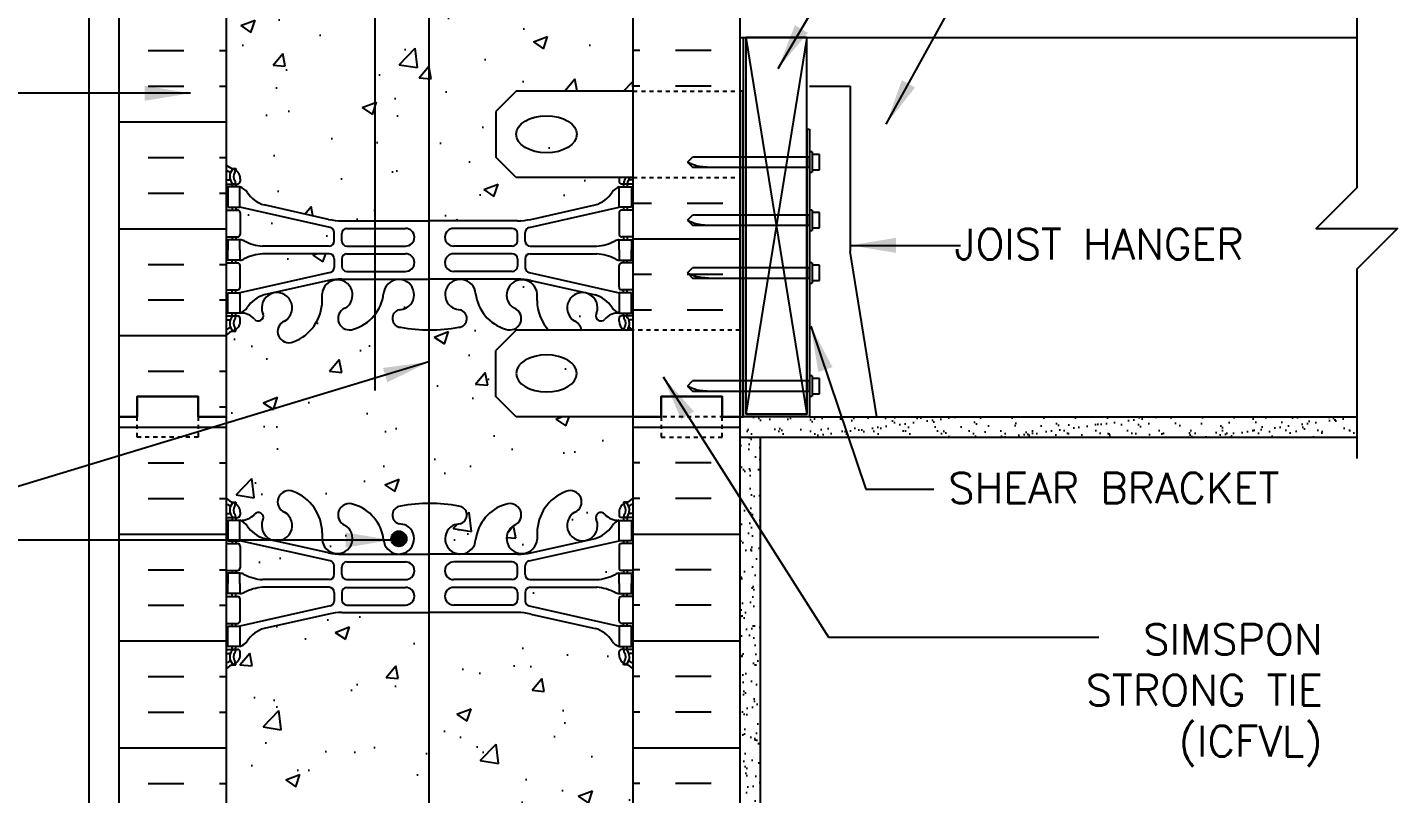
# Model space of a CAD drawing. Header units: inches. Extents: x 100.8 to 151.3, y -9.8 to 56.6.
# Drawn here: x 117.64 to 151.3, y 19.39 to 38.21 of the extents above; entities that cross this region are included whole.
import ezdxf
from ezdxf.enums import TextEntityAlignment as Align

# ---------------------------------------------------------------- set-up
doc = ezdxf.new("R2010")
doc.units = ezdxf.units.IN
doc.header["$LTSCALE"] = 0.5
doc.header["$MEASUREMENT"] = 0
doc.linetypes.add('DASHED2', pattern=[0.375, 0.25, -0.125])
doc.linetypes.add('HIDDEN2', pattern=[0.1875, 0.125, -0.0625])
for name, color, linetype in [('HATCH', 12, 'Continuous'), ('line25', 2, 'Continuous'), ('LINE3', 3, 'Continuous'), ('LINE50', 5, 'Continuous'), ('LINE9', 9, 'Continuous'), ('TEXT', 4, 'Continuous'), ('Web_Edge', 9, 'Continuous')]:
    doc.layers.add(name, color=color, linetype=linetype)
doc.styles.add('DIM', font='romans.shx', dxfattribs={"width": 0.7})
doc.styles.add('ROMANS', font='romans.shx', dxfattribs={"height": 1.125})
doc.dimstyles.new('ext_12', dxfattribs={"dimscale": 12, "dimtxt": 0.09375, "dimasz": 0.09375, "dimexe": 0.09375, "dimexo": 0.0625, "dimgap": 0.0625, "dimtad": 1, "dimdec": 1, "dimzin": 3, "dimdsep": 46, "dimlunit": 4, "dimtxsty": 'DIM', "dimcen": 0.09, "dimdle": 0.09375, "dimclrt": 4, "dimadec": 0, "dimazin": 0, "dimtfac": 1, "dimtdec": 1, "dimtmove": 2, "dimatfit": 3, "dimfxl": 1, "dimfrac": 2, "dimtolj": 1, "dimtzin": 0, "dimarcsym": 0})
pattern_1 = [(37.5, (77.84804, 9.39418), (-0.0157483, 0.481706), [0, -0.38, 0, -0.425, 0, -0.40625]), (7.5, (77.84804, 9.3942), (0.442444, 0.7055365), [0, -0.205, 0, -0.3425, 0, -0.13125]), (327.5, (77.54054, 9.39418), (0.7785355, 0.0014148), [0, -0.125, 0, -0.45, 0, -0.5875]), (317.5, (77.54054, 9.3942), (0.7515317, 0.219419), [0, -0.0625, 0, -0.295, 0, -0.3375])]

msp = doc.modelspace()

# ---------------------------------------------------------------- hatches: boundary and pattern name
at = {"layer": 'HATCH'}
h = msp.add_hatch(dxfattribs=at)
h.set_pattern_fill('AR-CONC', color=256, scale=0.5)
h.paths.add_polyline_path([(132.524, 55.648), (128.399, 55.648), (127.399, 54.648), (127.399, 56.648), (126.399, 55.648), (122.524, 55.648), (122.524, 52.841, 0.088416), (122.67, 52.743), (122.76, 52.743), (122.76, 52.702, -0.249069), (122.87, 52.494), (122.87, 52.427, -0.414214), (122.808, 52.364), (122.76, 52.364), (122.76, 52.294), (122.865, 52.294, -0.155529), (123.041, 52.16, 0.180914), (123.458, 51.849), (125.039, 51.496, 0.054974), (125.366, 51.46), (127.524, 51.46), (129.682, 51.46, 0.054974), (130.009, 51.496), (131.59, 51.849, 0.180914), (132.007, 52.16, -0.155529), (132.183, 52.294), (132.288, 52.294), (132.288, 52.364), (132.241, 52.364, -0.414214), (132.178, 52.427), (132.178, 52.494, -0.249069), (132.288, 52.702), (132.288, 52.743), (132.378, 52.743, 0.08841), (132.524, 52.841)])
h.paths.add_polyline_path([(132.524, 48.648, 0.08841), (132.378, 48.746), (132.288, 48.746), (132.288, 48.787, -0.249069), (132.178, 48.994), (132.178, 49.062, -0.414214), (132.241, 49.124), (132.288, 49.124), (132.288, 49.194), (132.183, 49.194, 0.231736), (131.825, 49.043, -0.8344), (131.614, 49.169), (131.626, 49.19, 2.155404), (131.087, 48.996, -1), (130.873, 48.485, -0.311223), (130.164, 49.501), (130.165, 49.666, 1.661382), (129.604, 49.313, -1), (129.39, 48.802, -0.30095), (128.654, 49.674, 1.661382), (128.093, 49.322, 0.055617), (128.272, 49.276, -0.843243), (128.238, 48.844, -0.047544), (127.524, 48.779, -0.047544), (126.81, 48.844, -0.843243), (126.776, 49.276, 0.055617), (126.955, 49.322, 1.661382), (126.394, 49.674, -0.30095), (125.658, 48.802, -1), (125.444, 49.313, 1.661382), (124.883, 49.666), (124.884, 49.501, -0.311223), (124.175, 48.485, -1), (123.961, 48.996, 2.155404), (123.423, 49.19), (123.434, 49.169, -0.834375), (123.223, 49.043, 0.23174), (122.865, 49.194), (122.76, 49.194), (122.76, 49.124), (122.808, 49.124, -0.414214), (122.87, 49.062), (122.87, 48.994, -0.249069), (122.76, 48.787), (122.76, 48.746), (122.67, 48.746, 0.088416), (122.524, 48.648), (122.524, 46.648, -0.520567), (122.755, 46.648, -0.520567), (122.876, 46.648, -0.520567), (123.059, 46.648, -0.520567), (123.164, 46.648, -0.520567), (123.374, 46.648, -0.520567), (123.5, 46.648, -0.520567), (123.626, 46.648, -0.520567), (123.836, 46.648, -0.520567), (124.046, 46.648, -0.520567), (124.166, 46.648, -0.520567), (124.392, 46.648, -0.520567), (124.486, 46.648, -0.520567), (124.675, 46.648, -0.520567), (124.953, 46.648, -0.520567), (125.163, 46.648, -0.520567), (125.362, 46.648, -0.520567), (125.609, 46.648, -0.520567), (125.719, 46.648, -0.520567), (126.025, 46.648, -0.520567), (126.13, 46.648, -0.520567), (126.246, 46.648, -0.520567), (126.366, 46.648, -0.520567), (126.456, 46.648, -0.520567), (126.571, 46.648, -0.520567), (126.749, 46.648, -0.520567), (126.896, 46.648, -0.520567), (127.048, 46.648, -0.520567), (127.206, 46.648, -0.520567), (127.306, 46.648, -0.520567), (127.484, 46.648, -0.520567), (127.704, 46.648, -0.520567), (127.898, 46.648, -0.520567), (128.103, 46.648, -0.520567), (128.203, 46.69, -0.520567), (128.334, 46.69, -0.520567), (128.423, 46.69, -0.520567), (128.506, 46.69, -0.520567), (128.589, 46.69, -0.520567), (128.678, 46.69, -0.520567), (128.809, 46.69, -0.520567), (128.909, 46.648, -0.520567), (129.114, 46.648, -0.520567), (129.308, 46.648, -0.520567), (129.528, 46.648, -0.520567), (129.706, 46.648, -0.520567), (129.806, 46.648, -0.520567), (129.963, 46.648, -0.520567), (130.116, 46.648, -0.520567), (130.263, 46.648, -0.520567), (130.441, 46.648, -0.272614), (130.506, 46.678, -0.272614), (130.571, 46.648, -0.520567), (130.749, 46.648, -0.520567), (130.896, 46.648, -0.520567), (131.048, 46.648, -0.520567), (131.206, 46.648, -0.520567), (131.306, 46.648, -0.520567), (131.484, 46.648, -0.520567), (131.704, 46.648, -0.520567), (131.898, 46.648, -0.520567), (132.103, 46.648, -0.520567), (132.203, 46.69, -0.520567), (132.334, 46.69, -0.520567), (132.423, 46.69, -0.666566), (132.524, 46.662)])
h.paths.add_polyline_path([(132.524, 46.648), (132.524, 46.662, 0.666566), (132.423, 46.69, 0.520567), (132.334, 46.69, 0.520567), (132.203, 46.69, 0.520567), (132.103, 46.648, 0.520567), (131.898, 46.648, 0.520567), (131.704, 46.648, 0.520567), (131.484, 46.648, 0.520567), (131.306, 46.648, 0.520567), (131.206, 46.648, 0.520567), (131.048, 46.648, 0.520567), (130.896, 46.648, 0.520567), (130.749, 46.648, 0.520567), (130.571, 46.648, 0.272614), (130.506, 46.678, 0.272614), (130.441, 46.648, 0.520567), (130.263, 46.648, 0.520567), (130.116, 46.648, 0.520567), (129.963, 46.648, 0.520567), (129.806, 46.648, 0.520567), (129.706, 46.648, 0.520567), (129.528, 46.648, 0.520567), (129.308, 46.648, 0.520567), (129.114, 46.648, 0.520567), (128.909, 46.648, 0.520567), (128.809, 46.69, 0.520567), (128.678, 46.69, 0.520567), (128.589, 46.69, 0.520567), (128.506, 46.69, 0.520567), (128.423, 46.69, 0.520567), (128.334, 46.69, 0.520567), (128.203, 46.69, 0.520567), (128.103, 46.648, 0.520567), (127.898, 46.648, 0.520567), (127.704, 46.648, 0.520567), (127.484, 46.648, 0.520567), (127.306, 46.648, 0.520567), (127.206, 46.648, 0.520567), (127.048, 46.648, 0.520567), (126.896, 46.648, 0.520567), (126.749, 46.648, 0.520567), (126.571, 46.648, 0.520567), (126.456, 46.648, 0.520567), (126.366, 46.648, 0.520567), (126.246, 46.648, 0.520567), (126.13, 46.648, 0.520567), (126.025, 46.648, 0.520567), (125.719, 46.648, 0.520567), (125.609, 46.648, 0.520567), (125.362, 46.648, 0.520567), (125.163, 46.648, 0.520567), (124.953, 46.648, 0.520567), (124.675, 46.648, 0.520567), (124.486, 46.648, 0.520567), (124.392, 46.648, 0.520567), (124.166, 46.648, 0.520567), (124.046, 46.648, 0.520567), (123.836, 46.648, 0.520567), (123.626, 46.648, 0.520567), (123.5, 46.648, 0.520567), (123.374, 46.648, 0.520567), (123.164, 46.648, 0.520567), (123.059, 46.648, 0.520567), (122.876, 46.648, 0.520567), (122.755, 46.648, 0.520567), (122.524, 46.648), (122.524, 44.648, 0.088416), (122.67, 44.551), (122.76, 44.551), (122.76, 44.509, -0.249069), (122.87, 44.302), (122.87, 44.235, -0.414214), (122.808, 44.172), (122.76, 44.172), (122.76, 44.102), (122.865, 44.102, 0.231736), (123.223, 44.253, -0.8344), (123.434, 44.128), (123.423, 44.106, 2.155404), (123.961, 44.301, -1), (124.175, 44.812, -0.311223), (124.884, 43.796), (124.883, 43.631, 1.661382), (125.444, 43.984, -1), (125.658, 44.495, -0.30095), (126.394, 43.622, 1.661382), (126.955, 43.975, 0.055617), (126.776, 44.021, -0.843243), (126.81, 44.453, -0.047544), (127.524, 44.518, -0.047544), (128.238, 44.453, -0.843243), (128.272, 44.021, 0.055617), (128.093, 43.975, 1.661382), (128.654, 43.622, -0.30095), (129.39, 44.495, -1), (129.604, 43.984, 1.661382), (130.165, 43.631), (130.164, 43.796, -0.311223), (130.873, 44.812, -1), (131.087, 44.301, 2.155404), (131.626, 44.106), (131.614, 44.128, -0.834375), (131.825, 44.253, 0.23174), (132.183, 44.102), (132.288, 44.102), (132.288, 44.172), (132.241, 44.172, -0.414214), (132.178, 44.235), (132.178, 44.302, -0.249069), (132.288, 44.509), (132.288, 44.551), (132.378, 44.551, 0.08841), (132.524, 44.648)])
h.paths.add_polyline_path([(132.524, 40.456, 0.08841), (132.378, 40.553), (132.288, 40.553), (132.288, 40.595, -0.249069), (132.178, 40.802), (132.178, 40.87, -0.414214), (132.241, 40.932), (132.288, 40.932), (132.288, 41.002), (132.183, 41.002, -0.155529), (132.007, 41.136, 0.180914), (131.59, 41.448), (130.009, 41.801, 0.054974), (129.682, 41.837), (127.524, 41.837), (125.366, 41.837, 0.054974), (125.039, 41.801), (123.458, 41.448, 0.180914), (123.041, 41.136, -0.155529), (122.865, 41.002), (122.76, 41.002), (122.76, 40.932), (122.808, 40.932, -0.414214), (122.87, 40.87), (122.87, 40.802, -0.249069), (122.76, 40.595), (122.76, 40.553), (122.67, 40.553, 0.088416), (122.524, 40.456), (122.524, 34.841, 0.088416), (122.67, 34.743), (122.76, 34.743), (122.76, 34.702, -0.249069), (122.87, 34.494), (122.87, 34.427, -0.414214), (122.808, 34.364), (122.76, 34.364), (122.76, 34.294), (122.865, 34.294, -0.155529), (123.041, 34.16, 0.180914), (123.458, 33.849), (125.039, 33.496, 0.054974), (125.366, 33.46), (127.524, 33.46), (129.682, 33.46, 0.054974), (130.009, 33.496), (131.59, 33.849, 0.180914), (132.007, 34.16, -0.155529), (132.183, 34.294), (132.288, 34.294), (132.288, 34.364), (132.241, 34.364, -0.414214), (132.178, 34.427), (132.178, 34.494, -0.028911), (132.18, 34.523), (129.649, 34.523), (129.149, 35.023), (129.149, 36.148), (129.649, 36.648), (132.524, 36.648)])
edge = h.paths.add_edge_path(flags=17)
edge.add_ellipse((130.395, 35.586), major_axis=(-0.746, 0), ratio=0.610344, start_angle=0, end_angle=360)
h.paths.add_polyline_path([(131.087, 30.996, -0.270238), (131.255, 30.773), (132.288, 30.773), (132.288, 30.787, -0.249069), (132.178, 30.994), (132.178, 31.062, -0.414214), (132.241, 31.124), (132.288, 31.124), (132.288, 31.194), (132.183, 31.194, 0.231736), (131.825, 31.043, -0.8344), (131.614, 31.169), (131.626, 31.19, 2.155404)], flags=17)
h.paths.add_polyline_path([(129.149, 30.273), (129.649, 30.773), (130.448, 30.773, -0.184932), (130.164, 31.501), (130.165, 31.666, 1.661382), (129.604, 31.313, -1), (129.39, 30.802, -0.30095), (128.654, 31.674, 1.661382), (128.093, 31.322, 0.055617), (128.272, 31.276, -0.843243), (128.238, 30.844, -0.047544), (127.524, 30.779, -0.047544), (126.81, 30.844, -0.843243), (126.776, 31.276, 0.055617), (126.955, 31.322, 1.661382), (126.394, 31.674, -0.30095), (125.658, 30.802, -1), (125.444, 31.313, 1.661382), (124.883, 31.666), (124.884, 31.501, -0.311223), (124.175, 30.485, -1), (123.961, 30.996, 2.155404), (123.423, 31.19), (123.434, 31.169, -0.834375), (123.223, 31.043, 0.23174), (122.865, 31.194), (122.76, 31.194), (122.76, 31.124), (122.808, 31.124, -0.414214), (122.87, 31.062), (122.87, 30.994, -0.249069), (122.76, 30.787), (122.76, 30.746), (122.67, 30.746, 0.088416), (122.524, 30.648), (122.524, 28.648), (122.524, 26.648, 0.088416), (122.67, 26.551), (122.76, 26.551), (122.76, 26.509, -0.249069), (122.87, 26.302), (122.87, 26.235, -0.414214), (122.808, 26.172), (122.76, 26.172), (122.76, 26.102), (122.865, 26.102, 0.231736), (123.223, 26.253, -0.8344), (123.434, 26.128), (123.423, 26.106, 2.155404), (123.961, 26.301, -1), (124.175, 26.812, -0.311223), (124.884, 25.796), (124.883, 25.631, 1.661382), (125.444, 25.984, -1), (125.658, 26.495, -0.30095), (126.394, 25.622, 1.661382), (126.955, 25.975, 0.055617), (126.776, 26.021, -0.843243), (126.81, 26.453, -0.047544), (127.524, 26.518, -0.047544), (128.238, 26.453, -0.843243), (128.272, 26.021, 0.055617), (128.093, 25.975, 1.661382), (128.654, 25.622, -0.30095), (129.39, 26.495, -1), (129.604, 25.984, 1.661382), (130.165, 25.631), (130.164, 25.796, -0.311223), (130.873, 26.812, -1), (131.087, 26.301, 2.155404), (131.626, 26.106), (131.614, 26.128, -0.834375), (131.825, 26.253, 0.23174), (132.183, 26.102), (132.288, 26.102), (132.288, 26.172), (132.241, 26.172, -0.414214), (132.178, 26.235), (132.178, 26.302, -0.249069), (132.288, 26.509), (132.288, 26.551), (132.378, 26.551, 0.08841), (132.524, 26.648), (132.524, 28.648), (129.649, 28.648), (129.149, 29.148)])
edge = h.paths.add_edge_path(flags=17)
edge.add_ellipse((130.395, 29.711), major_axis=(-0.746, 0), ratio=0.610344, start_angle=0, end_angle=360, ccw=False)
h.paths.add_polyline_path([(132.524, 22.456, 0.08841), (132.378, 22.553), (132.288, 22.553), (132.288, 22.595, -0.249069), (132.178, 22.802), (132.178, 22.87, -0.414214), (132.241, 22.932), (132.288, 22.932), (132.288, 23.002), (132.183, 23.002, -0.155529), (132.007, 23.136, 0.180914), (131.59, 23.448), (130.009, 23.801, 0.054974), (129.682, 23.837), (127.524, 23.837), (125.366, 23.837, 0.054974), (125.039, 23.801), (123.458, 23.448, 0.180914), (123.041, 23.136, -0.155529), (122.865, 23.002), (122.76, 23.002), (122.76, 22.932), (122.808, 22.932, -0.414214), (122.87, 22.87), (122.87, 22.802, -0.249069), (122.76, 22.595), (122.76, 22.553), (122.67, 22.553, 0.088416), (122.524, 22.456), (122.524, 16.841, 0.088416), (122.67, 16.743), (122.76, 16.743), (122.76, 16.702, -0.249069), (122.87, 16.494), (122.87, 16.427, -0.414214), (122.808, 16.364), (122.76, 16.364), (122.76, 16.294), (122.865, 16.294, -0.155529), (123.041, 16.16, 0.180914), (123.458, 15.849), (125.039, 15.496, 0.054974), (125.366, 15.46), (127.524, 15.46), (129.682, 15.46, 0.054974), (130.009, 15.496), (131.59, 15.849, 0.180914), (132.007, 16.16, -0.155529), (132.183, 16.294), (132.288, 16.294), (132.288, 16.364), (132.241, 16.364, -0.414214), (132.178, 16.427), (132.178, 16.494, -0.249069), (132.288, 16.702), (132.288, 16.743), (132.378, 16.743, 0.08841), (132.524, 16.841)])
h.paths.add_polyline_path([(132.524, 12.648, 0.08841), (132.378, 12.746), (132.288, 12.746), (132.288, 12.787, -0.249069), (132.178, 12.994), (132.178, 13.062, -0.414214), (132.241, 13.124), (132.288, 13.124), (132.288, 13.194), (132.183, 13.194, 0.231736), (131.825, 13.043, -0.8344), (131.614, 13.169), (131.626, 13.19, 2.155404), (131.087, 12.996, -1), (130.873, 12.485, -0.311223), (130.164, 13.501), (130.165, 13.666, 1.661382), (129.604, 13.313, -1), (129.39, 12.802, -0.30095), (128.654, 13.674, 1.661382), (128.093, 13.322, 0.055617), (128.272, 13.276, -0.843243), (128.238, 12.844, -0.047544), (127.524, 12.779, -0.047544), (126.81, 12.844, -0.843243), (126.776, 13.276, 0.055617), (126.955, 13.322, 1.661382), (126.394, 13.674, -0.30095), (125.658, 12.802, -1), (125.444, 13.313, 1.661382), (124.883, 13.666), (124.884, 13.501, -0.311223), (124.175, 12.485, -1), (123.961, 12.996, 2.155404), (123.423, 13.19), (123.434, 13.169, -0.834375), (123.223, 13.043, 0.23174), (122.865, 13.194), (122.76, 13.194), (122.76, 13.124), (122.808, 13.124, -0.414214), (122.87, 13.062), (122.87, 12.994, -0.249069), (122.76, 12.787), (122.76, 12.746), (122.67, 12.746, 0.088416), (122.524, 12.648), (122.524, 10.648), (126.399, 10.648), (127.399, 11.648), (127.399, 10.648), (127.399, 9.648), (128.399, 10.648), (132.524, 10.648)])
h.paths.add_polyline_path([(132.241, 14.424), (132.288, 14.424), (132.288, 14.494), (132.191, 14.494, -0.134256), (132.079, 14.523, 0.100756), (131.63, 14.65), (129.993, 14.65, 0.414214), (129.868, 14.525), (129.868, 14.313, 0.351061), (129.965, 14.191), (132.183, 13.694), (132.288, 13.694), (132.288, 13.764), (132.241, 13.764, -0.414214), (132.178, 13.827), (132.178, 14.362, -0.414214)])
h.paths.add_polyline_path([(132.178, 15.662, -0.414214), (132.241, 15.724), (132.288, 15.724), (132.288, 15.794), (132.183, 15.794), (129.965, 15.298, 0.351061), (129.868, 15.176), (129.868, 14.964, 0.414214), (129.993, 14.839), (131.63, 14.839, 0.100756), (132.079, 14.966, -0.124673), (132.183, 14.994), (132.288, 14.994), (132.288, 15.064), (132.241, 15.064, -0.414214), (132.178, 15.127)])
h.paths.add_polyline_path([(125.18, 14.525, 0.414214), (125.055, 14.65), (123.418, 14.65, 0.100756), (122.969, 14.523, -0.124673), (122.865, 14.494), (122.76, 14.494), (122.76, 14.424), (122.808, 14.424, -0.414214), (122.87, 14.362), (122.87, 13.827, -0.414214), (122.808, 13.764), (122.76, 13.764), (122.76, 13.694), (122.865, 13.694), (125.083, 14.191, 0.351061), (125.18, 14.313)])
h.paths.add_polyline_path([(125.18, 15.176, 0.351061), (125.083, 15.298), (122.865, 15.794), (122.76, 15.794), (122.76, 15.724), (122.808, 15.724, -0.414214), (122.87, 15.662), (122.87, 15.127, -0.414214), (122.808, 15.064), (122.76, 15.064), (122.76, 14.994), (122.857, 14.994, -0.134256), (122.969, 14.966, 0.100756), (123.418, 14.839), (125.055, 14.839, 0.414214), (125.18, 14.964)])
h.paths.add_polyline_path([(125.18, 24.333, 0.414214), (125.055, 24.458), (123.418, 24.458, 0.100756), (122.969, 24.331, -0.124673), (122.865, 24.302), (122.76, 24.302), (122.76, 24.232), (122.808, 24.232, -0.414214), (122.87, 24.17), (122.87, 23.635, -0.414214), (122.808, 23.572), (122.76, 23.572), (122.76, 23.502), (122.865, 23.502), (125.083, 23.999, 0.351061), (125.18, 24.121)])
h.paths.add_polyline_path([(125.083, 25.106), (122.865, 25.602), (122.76, 25.602), (122.76, 25.532), (122.808, 25.532, -0.414214), (122.87, 25.47), (122.87, 24.935, -0.414214), (122.808, 24.872), (122.76, 24.872), (122.76, 24.802), (122.857, 24.802, -0.134256), (122.969, 24.774, 0.100756), (123.418, 24.646), (125.055, 24.646, 0.414214), (125.18, 24.771), (125.18, 24.984, 0.351061)])
h.paths.add_polyline_path([(132.241, 24.872, -0.414214), (132.178, 24.935), (132.178, 25.47, -0.414214), (132.241, 25.532), (132.288, 25.532), (132.288, 25.602), (132.183, 25.602), (129.965, 25.106, 0.351061), (129.868, 24.984), (129.868, 24.771, 0.414214), (129.993, 24.646), (131.63, 24.646, 0.100756), (132.079, 24.774, -0.124673), (132.183, 24.802), (132.288, 24.802), (132.288, 24.872)])
h.paths.add_polyline_path([(132.178, 24.17, -0.414214), (132.241, 24.232), (132.288, 24.232), (132.288, 24.302), (132.191, 24.302, -0.134256), (132.079, 24.331, 0.100756), (131.63, 24.458), (129.993, 24.458, 0.414214), (129.868, 24.333), (129.868, 24.121, 0.351061), (129.965, 23.999), (132.183, 23.502), (132.288, 23.502), (132.288, 23.572), (132.241, 23.572, -0.414214), (132.178, 23.635)])
h.paths.add_polyline_path([(125.18, 32.313), (125.18, 32.525, 0.414214), (125.055, 32.65), (123.418, 32.65, 0.100756), (122.969, 32.523, -0.124673), (122.865, 32.494), (122.76, 32.494), (122.76, 32.424), (122.808, 32.424, -0.414214), (122.87, 32.362), (122.87, 31.827, -0.414214), (122.808, 31.764), (122.76, 31.764), (122.76, 31.694), (122.865, 31.694), (125.083, 32.191, 0.351061)])
h.paths.add_polyline_path([(125.18, 33.176, 0.351061), (125.083, 33.298), (122.865, 33.794), (122.76, 33.794), (122.76, 33.724), (122.808, 33.724, -0.414214), (122.87, 33.662), (122.87, 33.127, -0.414214), (122.808, 33.064), (122.76, 33.064), (122.76, 32.994), (122.857, 32.994, -0.134256), (122.969, 32.966, 0.100756), (123.418, 32.839), (125.055, 32.839, 0.414214), (125.18, 32.964)])
h = msp.add_hatch(dxfattribs=at)
h.set_pattern_fill('INSUL', color=256, scale=7, style=0)
h.set_pattern_definition([(0, (-2803.6375, -368.3612), (0, 2.625), []), (0, (-2803.6375, -367.4862), (0, 2.625), [0.875, -0.875]), (0, (-2803.6375, -366.6112), (0, 2.625), [0.875, -0.875])])
h.paths.add_polyline_path([(119.899, 28.648), (120.337, 28.648), (120.337, 29.148), (121.837, 29.148), (121.837, 28.648), (122.524, 28.648), (122.524, 46.648), (121.837, 46.648), (121.837, 47.148), (120.337, 47.148), (120.337, 46.648), (119.899, 46.648)])
h = msp.add_hatch(dxfattribs=at)
h.set_pattern_fill('INSUL', color=256, scale=7, style=0)
h.set_pattern_definition([(180, (3058.6856, -368.3612), (0, 2.625), []), (180, (3058.6856, -367.4862), (0, 2.625), [0.875, -0.875]), (180, (3058.6856, -366.6112), (0, 2.625), [0.875, -0.875])])
h.paths.add_polyline_path([(132.524, 36.648), (135.149, 36.648), (135.149, 46.648), (134.712, 46.648), (134.712, 47.148), (133.212, 47.148), (133.212, 46.648), (132.524, 46.648)])
h = msp.add_hatch(dxfattribs=at)
h.set_pattern_fill('INSUL', color=256, scale=7, style=0)
h.set_pattern_definition([(0, (77.848, 9.3942), (0, 2.625), []), (0, (77.848, 10.2692), (0, 2.625), [0.875, -0.875]), (0, (77.848, 11.1442), (0, 2.625), [0.875, -0.875])])
h.paths.add_polyline_path([(135.149, 34.523), (132.524, 34.523), (132.524, 30.773), (135.149, 30.773)])
h = msp.add_hatch(dxfattribs=at)
h.set_pattern_fill('INSUL', color=256, scale=7, style=0)
h.set_pattern_definition([(0, (-2803.6375, -386.3612), (0, 2.625), []), (0, (-2803.6375, -385.4862), (0, 2.625), [0.875, -0.875]), (0, (-2803.6375, -384.6112), (0, 2.625), [0.875, -0.875])])
h.paths.add_polyline_path([(119.899, 10.648), (120.337, 10.648), (120.337, 11.148), (121.837, 11.148), (121.837, 10.648), (122.524, 10.648), (122.524, 28.648), (121.837, 28.648), (121.837, 29.148), (120.337, 29.148), (120.337, 28.648), (119.899, 28.648)])
h = msp.add_hatch(dxfattribs=at)
h.set_pattern_fill('INSUL', color=256, scale=7, style=0)
h.set_pattern_definition([(180, (3058.6856, -386.3612), (0, 2.625), []), (180, (3058.6856, -385.4862), (0, 2.625), [0.875, -0.875]), (180, (3058.6856, -384.6112), (0, 2.625), [0.875, -0.875])])
h.paths.add_polyline_path([(135.149, 10.648), (134.712, 10.648), (134.712, 11.148), (133.212, 11.148), (133.212, 10.648), (132.524, 10.648), (132.524, 28.648), (133.212, 28.648), (133.212, 29.148), (134.712, 29.148), (134.712, 28.648), (135.149, 28.648)])
h = msp.add_hatch(dxfattribs=at)
h.set_pattern_fill('AR-SAND', color=256, scale=0.25, style=0)
h.set_pattern_definition(pattern_1)
h.paths.add_polyline_path([(150.3, 28.148), (150.3, 28.648), (136.854, 28.648), (135.229, 28.648), (135.149, 28.648), (135.149, 28.148)])
h = msp.add_hatch(dxfattribs=at)
h.set_pattern_fill('AR-SAND', color=256, scale=0.25, style=0)
h.set_pattern_definition(pattern_1)
h.paths.add_polyline_path([(135.649, 28.148), (135.149, 28.148), (135.149, 10.648), (135.649, 10.648)])
at = {"layer": 'LINE3'}
msp.add_hatch(color=256, dxfattribs=at).paths.add_polyline_path([(126.581, 25.65, 1), (126.956, 25.65, 1)])

# ---------------------------------------------------------------- linework, layer by layer
at = {"layer": 'HATCH'}
for p, q in [((135.292, 37.961), (136.792, 28.711)), ((136.792, 37.961), (135.292, 28.711))]:
    msp.add_line(p, q, dxfattribs=at)
at = {"layer": 'line25'}
for p, q in [((122.524, 46.648), (122.524, 28.648)), ((132.524, 23.023), (132.524, 46.648)), ((135.149, 37.961), (150.3, 37.961)), ((136.792, 35.711), (136.792, 28.711)), ((122.524, 28.648), (122.524, 10.648)), ((136.792, 28.711), (135.292, 28.711)), ((136.854, 28.648), (150.3, 28.648)), ((136.854, 28.648), (138.167, 28.648)), ((132.524, 10.648), (132.524, 23.023))]:
    msp.add_line(p, q, dxfattribs=at)
at = {"layer": 'line25', "color": 9}
for p, q in [((133.854, 34.902), (133.979, 35.027)), ((136.917, 35.152), (136.854, 35.152)), ((136.854, 35.152), (136.854, 34.652)), ((136.917, 35.152), (136.917, 34.652)), ((137.104, 35.09), (136.917, 35.09)), ((137.104, 34.715), (137.104, 35.09)), ((133.854, 34.902), (133.979, 34.777)), ((136.917, 34.715), (137.104, 34.715)), ((136.854, 34.652), (136.917, 34.652)), ((136.917, 33.724), (136.854, 33.724)), ((136.854, 33.724), (136.854, 33.224)), ((136.917, 33.724), (136.917, 33.224)), ((137.104, 33.661), (136.917, 33.661)), ((137.104, 33.286), (137.104, 33.661)), ((133.854, 33.474), (133.979, 33.599)), ((133.854, 33.474), (133.979, 33.349)), ((136.854, 33.224), (136.917, 33.224)), ((136.917, 33.286), (137.104, 33.286)), ((136.917, 32.43), (136.854, 32.43)), ((136.854, 32.43), (136.854, 31.93)), ((136.917, 32.43), (136.917, 31.93)), ((137.104, 32.367), (136.917, 32.367)), ((137.104, 31.992), (137.104, 32.367)), ((133.854, 32.18), (133.979, 32.305)), ((133.854, 32.18), (133.979, 32.055)), ((136.917, 31.992), (137.104, 31.992)), ((136.854, 31.93), (136.917, 31.93)), ((136.917, 29.651), (136.854, 29.651)), ((136.854, 29.651), (136.854, 29.151)), ((136.917, 29.651), (136.917, 29.151)), ((133.854, 29.401), (133.979, 29.526)), ((133.854, 29.401), (133.979, 29.276)), ((137.104, 29.588), (136.917, 29.588)), ((137.104, 29.213), (137.104, 29.588)), ((136.854, 29.151), (136.917, 29.151)), ((136.917, 29.213), (137.104, 29.213))]:
    msp.add_line(p, q, dxfattribs=at)
at = {"layer": 'line25'}
msp.add_lwpolyline([(135.292, 28.711), (136.792, 28.711), (136.792, 37.961), (135.292, 37.961)], close=True, dxfattribs=at)
at = {"layer": 'line25', "color": 9}
for points in [[(133.979, 34.777), (136.854, 34.777), (136.854, 35.027), (133.979, 35.027)], [(133.979, 33.349), (136.854, 33.349), (136.854, 33.599), (133.979, 33.599)], [(133.979, 32.055), (136.854, 32.055), (136.854, 32.305), (133.979, 32.305)], [(133.979, 29.276), (136.854, 29.276), (136.854, 29.526), (133.979, 29.526)]]:
    msp.add_lwpolyline(points, dxfattribs=at)
for points in [[(133.854, 34.902), (134.053, 34.825), (134.423, 34.777)], [(133.854, 33.474), (134.053, 33.396), (134.423, 33.349)], [(133.854, 32.18), (134.053, 32.102), (134.423, 32.055)], [(133.854, 29.401), (134.053, 29.323), (134.423, 29.276)]]:
    msp.add_spline(points, degree=3, dxfattribs=at)
at = {"layer": 'LINE3'}
for p, q in [((126.186, 29.296), (126.186, 55.648)), ((127.507, 45.174), (127.507, 9.756))]:
    msp.add_line(p, q, dxfattribs=at)
msp.add_circle((126.768, 25.65), 0.188, dxfattribs=at)
at = {"layer": 'LINE50'}
for p, q in [((119.899, 28.648), (119.899, 46.648)), ((135.149, 28.648), (135.149, 46.648)), ((119.899, 10.648), (119.899, 28.648)), ((135.149, 10.648), (135.149, 28.648))]:
    msp.add_line(p, q, dxfattribs=at)
for points in [[(122.524, 28.648), (121.837, 28.648), (121.837, 29.148), (120.337, 29.148), (120.337, 28.648), (119.899, 28.648)], [(119.899, 28.648), (120.337, 28.648), (120.337, 29.148), (121.837, 29.148), (121.837, 28.648), (122.524, 28.648)], [(132.524, 28.648), (133.212, 28.648), (133.212, 29.148), (134.712, 29.148), (134.712, 28.648), (135.149, 28.648)], [(135.149, 28.648), (134.712, 28.648), (134.712, 29.148), (133.212, 29.148), (133.212, 28.648), (132.524, 28.648)]]:
    msp.add_lwpolyline(points, dxfattribs=at)
at = {"layer": 'LINE9'}
for p, q in [((119.149, 55.648), (119.149, 10.648)), ((135.229, 37.961), (135.229, 28.648)), ((136.854, 36.767), (137.854, 36.767)), ((137.854, 36.767), (137.854, 32.708)), ((129.649, 36.648), (129.149, 36.148)), ((132.524, 36.648), (129.649, 36.648)), ((136.792, 35.711), (136.854, 35.711)), ((136.854, 35.711), (136.854, 28.648)), ((129.649, 34.523), (129.149, 35.023)), ((132.524, 34.523), (129.649, 34.523)), ((138.512, 28.648), (137.854, 32.708)), ((129.649, 30.773), (129.149, 30.273)), ((132.524, 30.773), (129.649, 30.773)), ((129.649, 28.648), (129.149, 29.148)), ((132.524, 28.648), (129.649, 28.648)), ((136.854, 28.648), (135.229, 28.648)), ((135.149, 28.148), (150.3, 28.148)), ((135.649, 10.648), (135.649, 28.148))]:
    msp.add_line(p, q, dxfattribs=at)
at = {"layer": 'LINE9', "linetype": 'HIDDEN2'}
for p, q in [((132.524, 36.648), (135.149, 36.648)), ((132.524, 34.523), (135.149, 34.523)), ((135.149, 30.773), (132.524, 30.773)), ((135.149, 28.648), (132.524, 28.648))]:
    msp.add_line(p, q, dxfattribs=at)
at = {"layer": 'LINE9'}
for points in [[(150.3, 39.398), (150.3, 37.031)], [(150.3, 37.031), (150.3, 34.273), (149.3, 33.273), (151.3, 33.273), (150.3, 32.273), (150.3, 27.619)], [(129.149, 36.148), (129.149, 35.023)], [(129.149, 29.148), (129.149, 30.273)]]:
    msp.add_lwpolyline(points, dxfattribs=at)
msp.add_lwpolyline([(135.149, 28.648), (135.229, 28.648), (135.229, 36.648), (135.149, 36.648)], close=True, dxfattribs=at)
at = {"layer": 'LINE9', "linetype": 'DASHED2', "ltscale": 0.15}
for points in [[(121.837, 28.648), (121.837, 28.648), (121.837, 28.148), (120.337, 28.148), (120.337, 28.648), (120.337, 28.648)], [(133.212, 28.648), (133.212, 28.648), (133.212, 28.148), (134.712, 28.148), (134.712, 28.648), (134.712, 28.648)]]:
    msp.add_lwpolyline(points, dxfattribs=at)
at = {"layer": 'LINE9'}
msp.add_ellipse((130.395, 35.586), major_axis=(-0.746, 0), ratio=0.610344, dxfattribs=at)
at = {"layer": 'LINE9', "extrusion": (0, 0, -1)}
msp.add_ellipse((130.395, 29.711), major_axis=(-0.746, 0), ratio=0.610344, dxfattribs=at)
at = {"layer": 'Web_Edge'}
for p, q in [((122.67, 34.743), (122.76, 34.743)), ((122.76, 34.743), (122.76, 34.702)), ((122.524, 34.464), (122.602, 34.464)), ((122.524, 34.364), (122.808, 34.364)), ((122.67, 34.364), (122.67, 34.294)), ((122.76, 34.364), (122.76, 34.294)), ((122.87, 34.494), (122.87, 34.427)), ((132.178, 34.494), (132.178, 34.427)), ((132.524, 34.364), (132.241, 34.364)), ((132.288, 34.364), (132.288, 34.294)), ((132.378, 34.364), (132.378, 34.294)), ((132.524, 34.464), (132.446, 34.464)), ((122.524, 33.724), (122.808, 33.724)), ((122.67, 33.794), (122.67, 33.724)), ((122.76, 33.794), (122.76, 33.724)), ((125.083, 33.298), (122.865, 33.794)), ((122.87, 33.662), (122.87, 33.127)), ((125.039, 33.496), (123.458, 33.849)), ((129.965, 33.298), (132.183, 33.794)), ((130.009, 33.496), (131.59, 33.849)), ((132.178, 33.662), (132.178, 33.127)), ((132.524, 33.724), (132.241, 33.724)), ((132.288, 33.794), (132.288, 33.724)), ((132.378, 33.794), (132.378, 33.724)), ((125.366, 33.46), (127.524, 33.46)), ((129.682, 33.46), (127.524, 33.46)), ((122.524, 33.064), (122.808, 33.064)), ((122.67, 33.064), (122.67, 32.994)), ((122.76, 33.064), (122.76, 32.994)), ((125.18, 32.964), (125.18, 33.176)), ((125.368, 32.964), (125.368, 33.148)), ((125.493, 33.273), (126.932, 33.273)), ((129.555, 33.273), (128.116, 33.273)), ((129.68, 32.964), (129.68, 33.148)), ((129.868, 32.964), (129.868, 33.176)), ((132.524, 33.064), (132.241, 33.064)), ((132.288, 33.064), (132.288, 32.994)), ((132.378, 33.064), (132.378, 32.994)), ((125.055, 32.839), (123.418, 32.839)), ((125.055, 32.65), (123.418, 32.65)), ((125.493, 32.839), (126.932, 32.839)), ((125.493, 32.65), (126.932, 32.65)), ((129.555, 32.839), (128.116, 32.839)), ((129.555, 32.65), (128.116, 32.65)), ((129.993, 32.839), (131.63, 32.839)), ((129.993, 32.65), (131.63, 32.65)), ((122.524, 32.424), (122.808, 32.424)), ((122.67, 32.424), (122.67, 32.494)), ((122.76, 32.424), (122.76, 32.494)), ((122.87, 31.827), (122.87, 32.362)), ((125.18, 32.525), (125.18, 32.313)), ((125.368, 32.525), (125.368, 32.341)), ((129.68, 32.525), (129.68, 32.341)), ((129.868, 32.525), (129.868, 32.313)), ((132.178, 31.827), (132.178, 32.362)), ((132.524, 32.424), (132.241, 32.424)), ((132.288, 32.424), (132.288, 32.494)), ((132.378, 32.424), (132.378, 32.494)), ((125.083, 32.191), (122.865, 31.694)), ((125.039, 31.993), (123.458, 31.64)), ((125.366, 32.029), (127.524, 32.029)), ((125.493, 32.216), (126.932, 32.216)), ((129.682, 32.029), (127.524, 32.029)), ((129.555, 32.216), (128.116, 32.216)), ((129.965, 32.191), (132.183, 31.694)), ((130.009, 31.993), (131.59, 31.64)), ((122.524, 31.764), (122.808, 31.764)), ((122.67, 31.694), (122.67, 31.764)), ((122.76, 31.694), (122.76, 31.764)), ((124.884, 31.501), (124.883, 31.666)), ((130.164, 31.501), (130.165, 31.666)), ((132.524, 31.764), (132.241, 31.764)), ((132.288, 31.694), (132.288, 31.764)), ((132.378, 31.694), (132.378, 31.764)), ((122.524, 31.124), (122.808, 31.124)), ((122.524, 31.024), (122.602, 31.024)), ((122.67, 31.124), (122.67, 31.194)), ((122.76, 31.124), (122.76, 31.194)), ((122.87, 30.994), (122.87, 31.062)), ((123.423, 31.19), (123.434, 31.169)), ((131.626, 31.19), (131.614, 31.169)), ((132.178, 30.994), (132.178, 31.062)), ((132.524, 31.124), (132.241, 31.124)), ((132.288, 31.124), (132.288, 31.194)), ((132.378, 31.124), (132.378, 31.194)), ((132.524, 31.024), (132.446, 31.024)), ((122.67, 30.746), (122.76, 30.746)), ((122.76, 30.746), (122.76, 30.787)), ((132.288, 30.773), (132.288, 30.787)), ((122.524, 26.272), (122.602, 26.272)), ((122.67, 26.551), (122.76, 26.551)), ((122.76, 26.551), (122.76, 26.509)), ((122.87, 26.302), (122.87, 26.235)), ((132.178, 26.302), (132.178, 26.235)), ((132.378, 26.551), (132.288, 26.551)), ((132.288, 26.551), (132.288, 26.509)), ((132.524, 26.272), (132.446, 26.272)), ((122.524, 26.172), (122.808, 26.172)), ((122.67, 26.172), (122.67, 26.102)), ((122.76, 26.172), (122.76, 26.102)), ((123.423, 26.106), (123.434, 26.128)), ((131.626, 26.106), (131.614, 26.128)), ((132.524, 26.172), (132.241, 26.172)), ((132.288, 26.172), (132.288, 26.102)), ((132.378, 26.172), (132.378, 26.102)), ((122.67, 25.602), (122.67, 25.532)), ((122.76, 25.602), (122.76, 25.532)), ((125.083, 25.106), (122.865, 25.602)), ((125.039, 25.304), (123.458, 25.657)), ((124.884, 25.796), (124.883, 25.631)), ((129.965, 25.106), (132.183, 25.602)), ((130.009, 25.304), (131.59, 25.657)), ((130.164, 25.796), (130.165, 25.631)), ((132.288, 25.602), (132.288, 25.532)), ((132.378, 25.602), (132.378, 25.532)), ((122.524, 25.532), (122.808, 25.532)), ((122.87, 25.47), (122.87, 24.935)), ((125.366, 25.268), (127.524, 25.268)), ((129.682, 25.268), (127.524, 25.268)), ((132.178, 25.47), (132.178, 24.935)), ((132.524, 25.532), (132.241, 25.532)), ((125.18, 24.771), (125.18, 24.984)), ((125.368, 24.772), (125.368, 24.956)), ((125.493, 25.081), (126.932, 25.081)), ((129.555, 25.081), (128.116, 25.081)), ((129.68, 24.772), (129.68, 24.956)), ((129.868, 24.771), (129.868, 24.984)), ((122.524, 24.872), (122.808, 24.872)), ((122.67, 24.872), (122.67, 24.802)), ((122.76, 24.872), (122.76, 24.802)), ((125.055, 24.646), (123.418, 24.646)), ((125.493, 24.647), (126.932, 24.647)), ((129.555, 24.647), (128.116, 24.647)), ((129.993, 24.646), (131.63, 24.646)), ((132.524, 24.872), (132.241, 24.872)), ((132.288, 24.872), (132.288, 24.802)), ((132.378, 24.872), (132.378, 24.802)), ((122.67, 24.232), (122.67, 24.302)), ((122.76, 24.232), (122.76, 24.302)), ((125.055, 24.458), (123.418, 24.458)), ((125.18, 24.333), (125.18, 24.121)), ((125.368, 24.332), (125.368, 24.148)), ((125.493, 24.457), (126.932, 24.457)), ((129.555, 24.457), (128.116, 24.457)), ((129.68, 24.332), (129.68, 24.148)), ((129.868, 24.333), (129.868, 24.121)), ((129.993, 24.458), (131.63, 24.458)), ((132.288, 24.232), (132.288, 24.302)), ((132.378, 24.232), (132.378, 24.302)), ((122.524, 24.232), (122.808, 24.232)), ((125.083, 23.999), (122.865, 23.502)), ((122.87, 23.635), (122.87, 24.17)), ((125.493, 24.023), (126.932, 24.023)), ((129.555, 24.023), (128.116, 24.023)), ((129.965, 23.999), (132.183, 23.502)), ((132.178, 23.635), (132.178, 24.17)), ((132.524, 24.232), (132.241, 24.232)), ((122.524, 23.572), (122.808, 23.572)), ((122.67, 23.502), (122.67, 23.572)), ((122.76, 23.502), (122.76, 23.572)), ((125.039, 23.801), (123.458, 23.448)), ((125.366, 23.837), (127.524, 23.837)), ((129.682, 23.837), (127.524, 23.837)), ((130.009, 23.801), (131.59, 23.448)), ((132.524, 23.572), (132.241, 23.572)), ((132.288, 23.502), (132.288, 23.572)), ((132.378, 23.502), (132.378, 23.572)), ((122.524, 22.932), (122.808, 22.932)), ((122.67, 22.932), (122.67, 23.002)), ((122.76, 22.932), (122.76, 23.002)), ((132.524, 22.932), (132.241, 22.932)), ((132.288, 22.932), (132.288, 23.002)), ((132.378, 22.932), (132.378, 23.002)), ((122.524, 22.832), (122.602, 22.832)), ((122.67, 22.553), (122.76, 22.553)), ((122.76, 22.553), (122.76, 22.595)), ((122.87, 22.802), (122.87, 22.87)), ((132.178, 22.802), (132.178, 22.87)), ((132.288, 22.553), (132.288, 22.595)), ((132.378, 22.553), (132.288, 22.553)), ((132.524, 22.832), (132.446, 22.832))]:
    msp.add_line(p, q, dxfattribs=at)
for points in [[(122.565, 33.794), (122.865, 33.794), (122.865, 34.294), (122.565, 34.294)], [(132.483, 33.794), (132.183, 33.794), (132.183, 34.294), (132.483, 34.294)], [(122.565, 31.694), (122.865, 31.694), (122.865, 31.194), (122.565, 31.194)], [(132.483, 31.694), (132.183, 31.694), (132.183, 31.194), (132.483, 31.194)], [(122.565, 25.602), (122.865, 25.602), (122.865, 26.102), (122.565, 26.102)], [(132.483, 25.602), (132.183, 25.602), (132.183, 26.102), (132.483, 26.102)], [(122.565, 23.502), (122.865, 23.502), (122.865, 23.002), (122.565, 23.002)], [(132.483, 23.502), (132.183, 23.502), (132.183, 23.002), (132.483, 23.002)]]:
    msp.add_lwpolyline(points, close=True, dxfattribs=at)
for points in [[(122.865, 32.744), (122.865, 32.994), (122.565, 32.994), (122.565, 32.744)], [(132.183, 32.744), (132.183, 32.994), (132.483, 32.994), (132.483, 32.744)], [(122.865, 32.744), (122.865, 32.494), (122.565, 32.494), (122.565, 32.744)], [(132.183, 32.744), (132.183, 32.494), (132.483, 32.494), (132.483, 32.744)], [(122.865, 24.552), (122.865, 24.802), (122.565, 24.802), (122.565, 24.552)], [(132.183, 24.552), (132.183, 24.802), (132.483, 24.802), (132.483, 24.552)], [(122.865, 24.552), (122.865, 24.302), (122.565, 24.302), (122.565, 24.552)], [(132.183, 24.552), (132.183, 24.302), (132.483, 24.302), (132.483, 24.552)]]:
    msp.add_lwpolyline(points, dxfattribs=at)
for centre, radius, start, end in [((122.87, 35.202), 0.5, 226.2109, 250.5288), ((122.87, 35.202), 0.6, 234.7832, 245.0748), ((122.864, 34.549), 0.25, 140.1145, 222.4609), ((122.706, 34.68), 0.045, 321.448, 139.1879), ((122.62, 34.494), 0.25, 0, 70.5288), ((122.602, 34.484), 0.0196, 269.4032, 15.4901), ((122.608, 34.639), 0.021, 343.464, 63.9957), ((122.713, 34.411), 0.045, 222.4609, 42.4609), ((122.864, 34.549), 0.16, 140.0001, 222.4609), ((122.808, 34.427), 0.0625, 270, 0), ((132.428, 34.494), 0.25, 173.3758, 180), ((132.241, 34.427), 0.0625, 180, 270), ((132.336, 34.411), 0.045, 137.5391, 317.5391), ((132.184, 34.549), 0.16, 317.5391, 350.7495), ((132.184, 34.549), 0.25, 317.5391, 354.0949), ((132.446, 34.484), 0.0196, 164.5099, 270.5968), ((122.743, 33.952), 0.364, 34.9775, 70.3387), ((123.666, 34.563), 0.743, 212.7919, 253.8107), ((131.382, 34.563), 0.743, 286.1893, 327.2081), ((132.305, 33.952), 0.364, 109.6613, 145.0225), ((122.808, 33.662), 0.0625, 0, 90), ((132.241, 33.662), 0.0625, 90, 180), ((125.366, 34.96), 1.5, 257.4135, 270), ((129.682, 34.96), 1.5, 270, 282.5865), ((122.808, 33.127), 0.0625, 270, 0), ((122.861, 32.776), 0.219, 60.4937, 88.92), ((125.055, 33.176), 0.125, 0, 77.3767), ((125.493, 33.148), 0.125, 90, 180), ((126.932, 33.056), 0.217, 270, 90), ((128.116, 33.056), 0.217, 90, 270), ((129.555, 33.148), 0.125, 0, 90), ((129.993, 33.176), 0.125, 102.6233, 180), ((132.187, 32.776), 0.219, 91.08, 119.5063), ((132.241, 33.127), 0.0625, 180, 270), ((123.507, 34.005), 1.17, 242.6365, 265.6505), ((123.507, 31.484), 1.17, 94.3495, 117.3635), ((125.055, 32.964), 0.125, 270, 0), ((125.055, 32.525), 0.125, 0, 90), ((125.493, 32.964), 0.125, 180, 270), ((125.493, 32.525), 0.125, 90, 180), ((126.932, 32.433), 0.217, 270, 90), ((128.116, 32.433), 0.217, 90, 270), ((129.555, 32.964), 0.125, 270, 360), ((129.555, 32.525), 0.125, 0, 90), ((129.993, 32.964), 0.125, 180, 270), ((129.993, 32.525), 0.125, 90, 180), ((131.542, 34.005), 1.17, 274.3495, 297.3635), ((131.542, 31.484), 1.17, 62.6365, 85.6505), ((122.808, 32.362), 0.0625, 0, 90), ((122.861, 32.713), 0.219, 271.08, 299.5063), ((125.055, 32.313), 0.125, 282.6233, 0), ((125.493, 32.341), 0.125, 180, 270), ((129.555, 32.341), 0.125, 270, 0), ((129.993, 32.313), 0.125, 180, 257.3767), ((132.187, 32.713), 0.219, 240.4937, 268.92), ((132.241, 32.362), 0.0625, 90, 180), ((125.257, 31.638), 0.375, 299.9315, 175.7552), ((125.366, 30.529), 1.5, 90, 102.5865), ((126.768, 31.647), 0.375, 299.9315, 175.7552), ((128.28, 31.647), 0.375, 4.2448, 240.0685), ((129.791, 31.638), 0.375, 4.2448, 240.0685), ((129.682, 30.529), 1.5, 77.4135, 90), ((122.808, 31.827), 0.0625, 270, 0), ((123.666, 30.926), 0.743, 106.1893, 147.2081), ((123.774, 31.321), 0.375, 299.9315, 200.3757), ((125.367, 31.794), 1.034, 286.3365, 353.3331), ((129.681, 31.794), 1.034, 186.6669, 253.6635), ((131.274, 31.321), 0.375, 339.6243, 240.0685), ((131.382, 30.926), 0.743, 32.7919, 73.8107), ((132.241, 31.827), 0.0625, 180, 270), ((122.743, 31.537), 0.364, 289.6613, 325.0225), ((123.792, 31.507), 1.092, 290.5175, 359.6668), ((125.551, 31.058), 0.277, 112.68, 292.68), ((126.661, 32.102), 0.834, 277.8937, 290.6271), ((128.387, 32.102), 0.834, 249.3729, 262.1063), ((129.497, 31.058), 0.277, 247.32, 67.32), ((131.256, 31.507), 1.092, 180.3332, 222.2431), ((132.305, 31.537), 0.364, 214.9775, 250.3387), ((122.602, 31.005), 0.0196, 344.5099, 90.5968), ((122.864, 30.94), 0.25, 137.5391, 219.8855), ((122.713, 31.078), 0.045, 317.5391, 137.5391), ((122.62, 30.994), 0.25, 289.4712, 360), ((122.864, 30.94), 0.16, 137.5391, 219.9999), ((122.808, 31.062), 0.0625, 360, 90), ((122.89, 30.754), 0.441, 41.0127, 93.2024), ((123.317, 31.125), 0.125, 221.0127, 20.3757), ((124.068, 30.74), 0.277, 112.68, 292.68), ((126.83, 31.063), 0.22, 104.2604, 264.8165), ((128.218, 31.063), 0.22, 275.1835, 75.7396), ((130.98, 30.74), 0.277, 6.8308, 67.32), ((131.731, 31.125), 0.125, 159.6243, 318.9873), ((132.158, 30.754), 0.441, 86.7976, 138.9873), ((132.241, 31.062), 0.0625, 90, 180), ((132.428, 30.994), 0.25, 180, 242.2077), ((132.336, 31.078), 0.045, 42.4609, 222.4609), ((132.184, 30.94), 0.16, 320.0001, 42.4609), ((132.184, 30.94), 0.25, 320.1145, 42.4609), ((132.446, 31.005), 0.0196, 89.4032, 195.4901), ((122.87, 30.287), 0.6, 114.9252, 125.2168), ((122.87, 30.287), 0.5, 109.4712, 133.7891), ((122.608, 30.85), 0.021, 296.0043, 16.536), ((122.706, 30.809), 0.045, 220.8121, 38.552), ((127.507, 34.556), 3.777, 259.3725, 270.2606), ((127.541, 34.556), 3.777, 269.7394, 280.6275), ((132.342, 30.809), 0.045, 141.448, 232.4929), ((132.342, 30.809), 0.045, 307.5071, 319.1879), ((132.44, 30.85), 0.021, 163.464, 243.9957), ((132.178, 30.287), 0.6, 54.7832, 65.0748), ((122.87, 27.009), 0.5, 226.2109, 250.5288), ((124.068, 26.556), 0.277, 67.32, 247.32), ((123.792, 25.789), 1.092, 0.3332, 69.4825), ((131.256, 25.789), 1.092, 110.5175, 179.6668), ((130.98, 26.556), 0.277, 292.68, 112.68), ((132.178, 27.009), 0.5, 289.4712, 313.7878), ((122.87, 27.009), 0.6, 234.7832, 245.0748), ((122.602, 26.292), 0.0196, 269.4032, 15.4901), ((122.864, 26.357), 0.25, 140.1145, 222.4609), ((122.608, 26.446), 0.021, 343.464, 63.9957), ((122.706, 26.488), 0.045, 321.448, 139.1879), ((122.62, 26.302), 0.25, 0, 70.5288), ((122.864, 26.357), 0.16, 140.0001, 222.4609), ((122.89, 26.543), 0.441, 266.7976, 318.9873), ((123.317, 26.171), 0.125, 339.6243, 138.9873), ((123.774, 25.976), 0.375, 159.6243, 60.0685), ((125.551, 26.239), 0.277, 67.32, 247.32), ((125.367, 25.502), 1.034, 6.6669, 73.6635), ((126.83, 26.234), 0.22, 95.1835, 255.7396), ((127.507, 22.74), 3.777, 89.7394, 100.6275), ((127.541, 22.74), 3.777, 79.3725, 90.2606), ((128.218, 26.234), 0.22, 284.2604, 84.8165), ((129.681, 25.502), 1.034, 106.3365, 173.3331), ((129.497, 26.239), 0.277, 292.68, 112.68), ((131.274, 25.976), 0.375, 119.9315, 20.3757), ((131.731, 26.171), 0.125, 41.0127, 200.3757), ((132.158, 26.543), 0.441, 221.0127, 273.2024), ((132.428, 26.302), 0.25, 109.4712, 180), ((132.342, 26.488), 0.045, 40.8121, 218.552), ((132.184, 26.357), 0.16, 317.5391, 39.9999), ((132.184, 26.357), 0.25, 317.5391, 39.8855), ((132.44, 26.446), 0.021, 116.0043, 196.536), ((132.446, 26.292), 0.0196, 164.5099, 270.5968), ((132.178, 27.009), 0.6, 294.9252, 305.2168), ((122.713, 26.218), 0.045, 222.4609, 42.4609), ((122.808, 26.235), 0.0625, 270, 0), ((122.743, 25.76), 0.364, 34.9775, 70.3387), ((123.666, 26.371), 0.743, 212.7919, 253.8107), ((125.257, 25.659), 0.375, 184.2448, 60.0685), ((126.768, 25.65), 0.375, 184.2448, 60.0685), ((126.661, 25.194), 0.834, 69.3729, 82.1063), ((128.28, 25.65), 0.375, 119.9315, 355.7552), ((128.387, 25.194), 0.834, 97.8937, 110.6271), ((129.791, 25.659), 0.375, 119.9315, 355.7552), ((131.382, 26.371), 0.743, 286.1893, 327.2081), ((132.305, 25.76), 0.364, 109.6613, 145.0225), ((132.241, 26.235), 0.0625, 180, 270), ((132.336, 26.218), 0.045, 137.5391, 317.5391), ((122.808, 25.47), 0.0625, 0, 90), ((125.366, 26.768), 1.5, 257.4135, 270), ((129.682, 26.768), 1.5, 270, 282.5865), ((132.241, 25.47), 0.0625, 90, 180), ((122.808, 24.935), 0.0625, 270, 0), ((125.055, 24.984), 0.125, 0, 77.3767), ((125.493, 24.956), 0.125, 90, 180), ((126.932, 24.864), 0.217, 270, 90), ((128.116, 24.864), 0.217, 90, 270), ((129.555, 24.956), 0.125, 0, 90), ((129.993, 24.984), 0.125, 102.6233, 180), ((132.241, 24.935), 0.0625, 180, 270), ((122.861, 24.583), 0.219, 60.4937, 88.92), ((123.507, 25.813), 1.17, 242.6365, 265.6505), ((125.055, 24.771), 0.125, 270, 0), ((125.493, 24.772), 0.125, 180, 270), ((129.555, 24.772), 0.125, 270, 360), ((129.993, 24.771), 0.125, 180, 270), ((131.542, 25.813), 1.17, 274.3495, 297.3635), ((132.187, 24.583), 0.219, 91.08, 119.5063), ((122.861, 24.521), 0.219, 271.08, 299.5063), ((123.507, 23.291), 1.17, 94.3495, 117.3635), ((125.055, 24.333), 0.125, 0, 90), ((125.493, 24.332), 0.125, 90, 180), ((126.932, 24.24), 0.217, 270, 90), ((128.116, 24.24), 0.217, 90, 270), ((129.555, 24.332), 0.125, 0, 90), ((129.993, 24.333), 0.125, 90, 180), ((131.542, 23.291), 1.17, 62.6365, 85.6505), ((132.187, 24.521), 0.219, 240.4937, 268.92), ((122.808, 24.17), 0.0625, 0, 90), ((125.055, 24.121), 0.125, 282.6233, 0), ((125.493, 24.148), 0.125, 180, 270), ((129.555, 24.148), 0.125, 270, 0), ((129.993, 24.121), 0.125, 180, 257.3767), ((132.241, 24.17), 0.0625, 90, 180), ((122.808, 23.635), 0.0625, 270, 0), ((125.366, 22.337), 1.5, 90, 102.5865), ((129.682, 22.337), 1.5, 77.4135, 90), ((132.241, 23.635), 0.0625, 180, 270), ((123.666, 22.734), 0.743, 106.1893, 147.2081), ((131.382, 22.734), 0.743, 32.7919, 73.8107), ((122.864, 22.748), 0.25, 137.5391, 219.8855), ((122.713, 22.886), 0.045, 317.5391, 137.5391), ((122.808, 22.87), 0.0625, 360, 90), ((122.743, 23.345), 0.364, 289.6613, 325.0225), ((132.305, 23.345), 0.364, 214.9775, 250.3387), ((132.241, 22.87), 0.0625, 90, 180), ((132.336, 22.886), 0.045, 42.4609, 222.4609), ((132.184, 22.748), 0.25, 320.1145, 42.4609), ((122.87, 22.095), 0.6, 114.9252, 125.2168), ((122.87, 22.095), 0.5, 109.4712, 133.7891), ((122.602, 22.813), 0.0196, 344.5099, 90.5968), ((122.608, 22.658), 0.021, 296.0043, 16.536), ((122.706, 22.617), 0.045, 220.8121, 38.552), ((122.62, 22.802), 0.25, 289.4712, 360), ((122.864, 22.748), 0.16, 137.5391, 219.9999), ((132.428, 22.802), 0.25, 180, 250.5288), ((132.342, 22.617), 0.045, 141.448, 319.1879), ((132.184, 22.748), 0.16, 320.0001, 42.4609), ((132.178, 22.095), 0.5, 46.2122, 70.5288), ((132.44, 22.658), 0.021, 163.464, 243.9957), ((132.446, 22.813), 0.0196, 89.4032, 195.4901), ((132.178, 22.095), 0.6, 54.7842, 65.0748)]:
    msp.add_arc(centre, radius, start, end, dxfattribs=at)
for points in [[(125.368, 32.969), (125.368, 33.143)], [(129.68, 32.969), (129.68, 33.143)], [(125.368, 32.52), (125.368, 32.346)], [(129.68, 32.52), (129.68, 32.346)], [(125.368, 24.777), (125.368, 24.951)], [(129.68, 24.777), (129.68, 24.951)], [(125.368, 24.327), (125.368, 24.153)], [(129.68, 24.327), (129.68, 24.153)]]:
    msp.add_open_spline(points, degree=1, dxfattribs=at)

# ---------------------------------------------------------------- texts
at = {"layer": 'TEXT', "style": 'ROMANS'}
msp.add_text(' JOIST HANGER', height=0.75, dxfattribs=at).set_placement((139.904, 32.888), align=Align.MIDDLE_LEFT)
at = {"layer": 'TEXT', "char_height": 0.75, "width": 15.79937, "style": 'ROMANS'}
for s, insert, attachment_point in [('SHEAR BRACKET', (140.266, 26.898), 4), ('SIMSPON \\PSTRONG TIE\\P(ICFVL)', (149.459, 21.805), 6)]:
    msp.add_mtext(s, dxfattribs=dict(at, insert=insert, attachment_point=attachment_point))

# ---------------------------------------------------------------- leaders
at = {"layer": 'TEXT'}
for points, override in [([(136.084, 37.204), (141.155, 45.791), (143.473, 45.791)], {"dimtad": 0}), ([(138.741, 35.838), (140.665, 39.326), (141.967, 39.326)], {"dimtad": 0}), ([(121.652, 36.593), (114.079, 36.593)], {"dimgap": 0.0625, "dimtad": 0}), ([(137.855, 32.857), (140.565, 32.857)], {"dimgap": 0.0625, "dimtad": 0}), ([(136.885, 30.873), (138.239, 26.866), (139.912, 26.866)], {"dimgap": 0.0625, "dimtad": 0}), ([(127.507, 29.996), (113.03, 25.605), (107.395, 25.605)], {"dimgap": 0.0625, "dimtad": 0}), ([(133.257, 29.626), (137.318, 23.235), (143.964, 23.235)], {"dimgap": 0.0625, "dimtad": 0}), ([(126.583, 25.619), (107.395, 25.605)], {"dimgap": 0.0625, "dimtad": 0})]:
    msp.add_leader(points, dimstyle='ext_12', override=override, dxfattribs=at)

doc.saveas('drawing.dxf')
